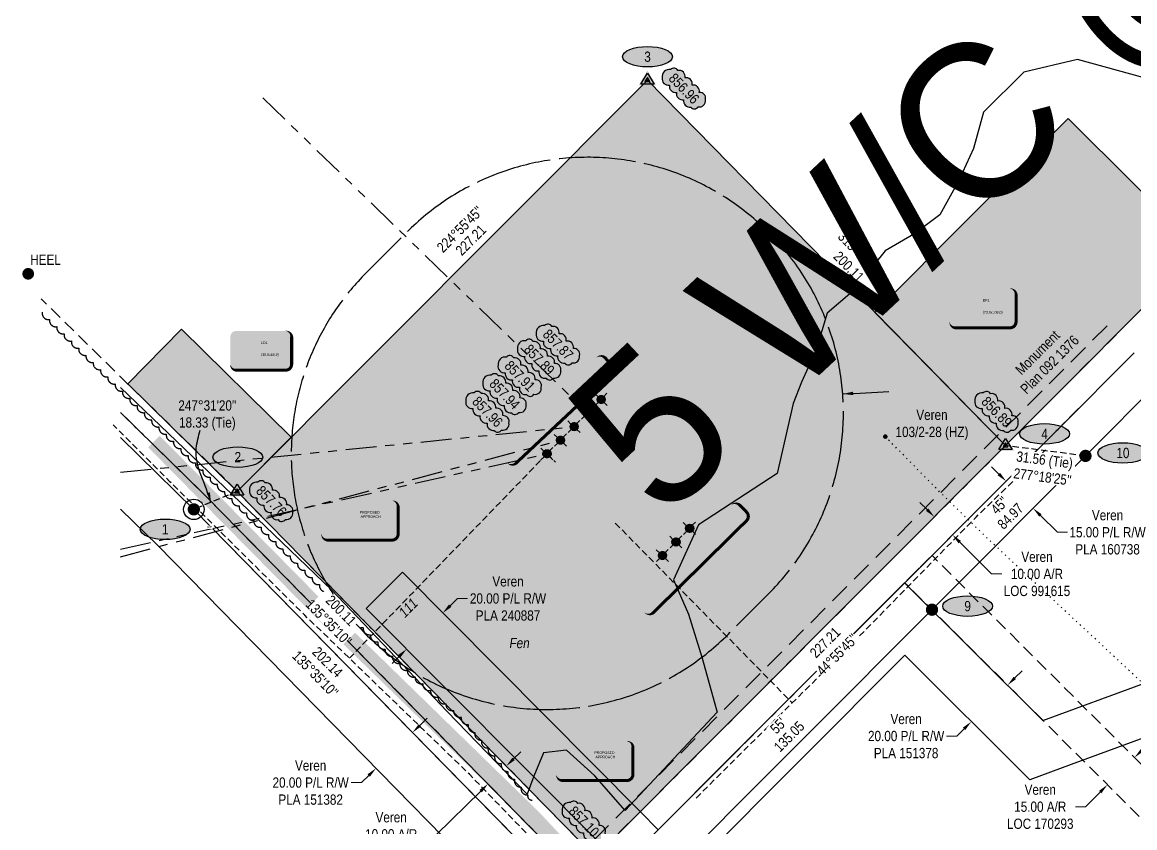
# Model space of a CAD drawing. Extents: x 398369 to 421873, y 6032457 to 6050071.
# Drawn here: x 412308 to 413395, y 6047572 to 6048360 of the extents above; entities that cross this region are included whole.
import ezdxf
from ezdxf.enums import TextEntityAlignment as Align

# ---------------------------------------------------------------- set-up
doc = ezdxf.new("R2018")
doc.units = 0
doc.header["$LTSCALE"] = 5
doc.header["$PDSIZE"] = 0.5
for name, pattern in [('0', [1, 1, 0]), ('foc-ACCESSROAD', [3.75, 2.5, -1.25]), ('foc-BUFFER', [16.75, 15, -1.75]), ('foc-DOT', [1, 0.2, -0.8]), ('foc-DRILLPATH', [14.75, 6, -1.75, 1.75, -1.75, 1.75, -1.75]), ('foc-MONUMENT-BDYS', [6, 4, -2]), ('foc-TIELINE', [1.875, 1.25, -0.625]), ('UG_PIPE', [1.875, 1.25, -0.625])]:
    doc.linetypes.add(name, pattern=pattern)
doc.layers.get('Defpoints').update_dxf_attribs({"color": 9})
for name, color, linetype in [('35', 37, 'Continuous'), ('ABADATA-DRILL', 8, 'foc-DOT'), ('ABADATA-DRILL-T', 8, 'Continuous'), ('AS-PIPE-UG', 44, 'UG_PIPE'), ('AS-ROADS', 254, 'Continuous'), ('AUX-BUFFER', 7, 'foc-BUFFER'), ('C-AR', 13, 'foc-ACCESSROAD'), ('C-RW', 13, 'Continuous'), ('DETAIL-HZ-Existing', 8, 'foc-DOT'), ('F-RW', 190, 'Continuous'), ('L-BD', 7, 'Continuous'), ('L-MON', 1, 'Continuous'), ('L-MON-PLAN', 7, 'foc-MONUMENT-BDYS'), ('L-TIE', 7, 'foc-TIELINE'), ('P-ELEVATION', 7, 'Continuous'), ('P-PDRILLPATH', 12, 'foc-DRILLPATH'), ('P-PROPOSED', 10, 'Continuous'), ('P-PROPOSED-H', 21, 'Continuous'), ('P-TEMP-BLOCKS', 250, 'Continuous'), ('P-TEMP-H', 41, 'Continuous'), ('P-TEMP_BORROW PIT', 46, 'Continuous'), ('P-TEMP_LOG DECK', 46, 'Continuous'), ('T-BUSH', 110, '0'), ('T-TIE', 201, 'foc-TIELINE'), ('WETLAND', 143, 'Continuous'), ('WETLAND-T', 146, 'Continuous')]:
    doc.layers.add(name, color=color, linetype=linetype)
for name, color, linetype, lineweight in [('C-AR-T', 13, 'Continuous', 9), ('C-RW-T', 13, 'Continuous', 9), ('T-TIE-T', 201, 'Continuous', 18)]:
    doc.layers.add(name, color=color, linetype=linetype, lineweight=lineweight)
doc.styles.add('80', font='ARIALN.TTF', dxfattribs={"height": 10})
doc.styles.add('80CG', font='ARIALN.TTF', dxfattribs={"height": 10})
doc.styles.add('80L', font='ARIALN.TTF', dxfattribs={"height": 10})
doc.styles.get("Standard").update_dxf_attribs({"font": 'ARIALN.TTF'})
doc.dimstyles.new('CG2011', dxfattribs={"dimscale": 5, "dimtxt": 9, "dimasz": 2, "dimexe": 0.2, "dimexo": 0.0625, "dimgap": 0.5, "dimtad": 0, "dimtih": 1, "dimtoh": 1, "dimzin": 0, "dimdsep": 46, "dimtxsty": '80CG', "dimcen": 0.1, "dimse1": 1, "dimse2": 1, "dimclrd": 256, "dimclrt": 256, "dimaunit": 1, "dimadec": 4, "dimazin": 0, "dimtfac": 0.06, "dimtofl": 0, "dimtmove": 0, "dimatfit": 1, "dimfxl": 0.2, "dimtolj": 1, "dimtzin": 0, "dimlwd": -1, "dimarcsym": 0})
doc.dimstyles.new('Compass 5 000', dxfattribs={"dimscale": 5, "dimtxt": 9, "dimasz": 2, "dimexe": 0.2, "dimexo": 0.0625, "dimgap": 0.5, "dimtad": 0, "dimtih": 1, "dimtoh": 1, "dimzin": 0, "dimdsep": 46, "dimtxsty": '80CG', "dimcen": 0.1, "dimse1": 1, "dimse2": 1, "dimclrd": 256, "dimclrt": 256, "dimaunit": 1, "dimadec": 4, "dimazin": 0, "dimtfac": 0.06, "dimtofl": 0, "dimtmove": 0, "dimatfit": 1, "dimfxl": 0.2, "dimtolj": 1, "dimtzin": 0, "dimlwd": -1, "dimarcsym": 0})

# ---------------------------------------------------------------- blocks, each defined once
blk = doc.blocks.new('wa')
at = {"layer": 'P-ELEVATION'}
h = blk.add_hatch(color=111, dxfattribs=at)
h.dxf.hatch_style = 1
edge = h.paths.add_edge_path()
edge.add_arc((-17.4, -4.5), 6.1, 215, 325)
edge.add_arc((-7.4, -4.5), 6.1, 215, 325)
edge.add_arc((2.6, -4.5), 6.1, 215, 325)
edge.add_arc((12.7, -4.5), 6.1, 215, 325)
edge.add_arc((18.1, -3.7), 4.32, 263.4336, 373.4336)
edge.add_arc((18.8, 2.3), 6.1, 305, 415)
edge.add_arc((17.5, 4.4), 5.69, 30.6955, 140.6955)
edge.add_arc((8.1, 4.5), 6.1, 35, 145)
edge.add_arc((-1.9, 4.5), 6.1, 35, 145)
edge.add_arc((-11.9, 4.5), 6.1, 35, 145)
edge.add_arc((-18, 3.8), 4.33, 75.4261, 185.4261)
edge.add_arc((-18.4, -2.3), 6.96, 125, 235)
at = {"color": 240, "flags": 128}
blk.add_lwpolyline([(-22.4, -8, 0.520567), (-12.3, -8, 0.520567), (-2.4, -8, 0.520567), (7.6, -8, 0.520567), (17.6, -8, 0.520567), (22.4, -2.7, 0.520567), (22.4, 7.3, 0.520567), (13.1, 8, 0.520567), (3.1, 8, 0.520567), (-6.9, 8, 0.520567), (-16.9, 8, 0.520567), (-22.4, 3.4, 0.520567)], format="xyb", close=True, dxfattribs=at)
at = {"layer": 'P-ELEVATION', "color": 240, "flags": 128}
blk.add_lwpolyline([(0, 0, 12.5, 0, 0), (-12.4, -6.4, 0, 0, 0)], format="xyseb", dxfattribs=at)
at = {"layer": 'P-ELEVATION', "color": 240, "style": '80'}
blk.add_attdef('ELEVATION', text='', height=10, dxfattribs=at).set_placement((0, 0), align=Align.MIDDLE_CENTER)
blk = doc.blocks.new('*U47')
at = {"layer": '35', "color": 3}
blk.add_circle((0, 0), 10, dxfattribs=at)
at = {"layer": '35', "color": 3, "lineweight": 30, "flags": 104}
blk.add_attdef('RP', text='', height=10, dxfattribs=at).set_placement((13.1, -16.2), align=Align.MIDDLE_CENTER)
blk = doc.blocks.new('*U49')
h = blk.add_hatch(color=254)
edge = h.paths.add_edge_path()
edge.add_line((-64, -11.5), (64, -11.5))
edge.add_arc((64, -5.5), 6, 270, 360)
edge.add_line((70, -5.5), (70, 4))
edge.add_arc((64, 4), 6, 0, 90)
edge.add_line((64, 10), (-64, 10))
edge.add_arc((-64, 4), 6, 90, 180)
edge.add_line((-70, 4), (-70, -5.5))
edge.add_arc((-64, -5.5), 6, 180, 270)
at = {"color": 1, "flags": 128}
blk.add_lwpolyline([(-64, -11.5, 3, 3, 0), (64, -11.5, 3, 3, 0.414214), (70, -5.5, 3, 3, 0), (70, 4, 3, 0, 0.414214), (64, 10, 0, 0, 0), (-64, 10, 0, 0, 0.414214), (-70, 4, 0, 0, 0), (-70, -5.5, 0, 3, 0.414214)], format="xyseb", close=True, dxfattribs=at)
blk.add_lwpolyline([(-15.5, -6.4, 0, 10, 0), (0, 0, 5, 5, 0)], format="xyseb", dxfattribs=at)
at = {"color": 1, "lineweight": 30, "flags": 104}
blk.add_attdef('ENTER_TEXT', text='', height=10, dxfattribs=at).set_placement((-0.3, 0), align=Align.MIDDLE_CENTER)
blk = doc.blocks.new('*U50')
h = blk.add_hatch(color=254)
edge = h.paths.add_edge_path()
edge.add_line((-64, -11.5), (64, -11.5))
edge.add_arc((64, -5.5), 6, 270, 360)
edge.add_line((70, -5.5), (70, 4))
edge.add_arc((64, 4), 6, 0, 90)
edge.add_line((64, 10), (-64, 10))
edge.add_arc((-64, 4), 6, 90, 180)
edge.add_line((-70, 4), (-70, -5.5))
edge.add_arc((-64, -5.5), 6, 180, 270)
at = {"color": 1, "flags": 128}
blk.add_lwpolyline([(-64, -11.5, 3, 3, 0), (64, -11.5, 3, 3, 0.414214), (70, -5.5, 3, 3, 0), (70, 4, 3, 0, 0.414214), (64, 10, 0, 0, 0), (-64, 10, 0, 0, 0.414214), (-70, 4, 0, 0, 0), (-70, -5.5, 0, 3, 0.414214)], format="xyseb", close=True, dxfattribs=at)
blk.add_lwpolyline([(-15.1, -4.9, 0, 10, 0), (0, 0, 5, 5, 0)], format="xyseb", dxfattribs=at)
at = {"color": 1, "lineweight": 30, "flags": 104}
blk.add_attdef('ENTER_TEXT', text='', height=10, dxfattribs=at).set_placement((-0.3, 0), align=Align.MIDDLE_CENTER)
blk = doc.blocks.new('we')
at = {"layer": 'P-ELEVATION'}
h = blk.add_hatch(color=111, dxfattribs=at)
h.dxf.hatch_style = 1
edge = h.paths.add_edge_path()
edge.add_ellipse((0, 0), major_axis=(-24.4, 0), ratio=0.410256, start_angle=0, end_angle=360)
at = {"layer": 'P-ELEVATION', "color": 7, "flags": 128}
blk.add_lwpolyline([(0, 0, 12.5, 0, 0), (-12.4, -6.4, 0, 0, 0)], format="xyseb", dxfattribs=at)
at = {"layer": 'P-ELEVATION', "color": 7}
blk.add_ellipse((0, 0), major_axis=(-24.4, 0), ratio=0.410256, dxfattribs=at)
at = {"layer": 'P-ELEVATION', "style": '80'}
blk.add_attdef('ELEVATION', text='', height=10, dxfattribs=at).set_placement((0, 0), align=Align.MIDDLE_CENTER)
blk = doc.blocks.new('*D59')
at = {"layer": 'C-AR-T', "transparency": 16777216}
for p, q in [((413192, 6047883.5), (413184.9, 6047890.5)), ((413223.8, 6047851.7), (413255, 6047820.6)), ((413255, 6047820.6), (413265, 6047820.6))]:
    blk.add_line(p, q, dxfattribs=at)
for points in [[(413193.1, 6047884.6), (413190.8, 6047882.3), (413199, 6047876.4)], [(413225, 6047852.9), (413222.6, 6047850.5), (413216.7, 6047858.8)]]:
    blk.add_solid(points, dxfattribs=at)
at = {"layer": 'Defpoints', "color": 0, "transparency": 16777216}
for p in [(413430.2, 6048108.2), (413447.9, 6048090.6), (413216.7, 6047858.8)]:
    blk.add_point(p, dxfattribs=at)
at = {"layer": 'C-AR-T', "transparency": 16777216, "insert": (413299.3, 6047820.6), "char_height": 10, "attachment_point": 5, "style": '80CG'}
blk.add_mtext('\\A1;Veren\\P10.00 A/R\\PLOC 991615', dxfattribs=at)
blk = doc.blocks.new('*D62')
at = {"layer": 'C-RW-T', "transparency": 16777216}
for p, q in [((412696.1, 6047672.6), (412703.3, 6047679.6)), ((412639, 6047616.6), (412629, 6047616.6)), ((412646.1, 6047623.6), (412639, 6047616.6))]:
    blk.add_line(p, q, dxfattribs=at)
for points in [[(412695, 6047673.8), (412697.3, 6047671.4), (412689, 6047665.6)], [(412645, 6047624.8), (412647.3, 6047622.4), (412653.3, 6047630.6)]]:
    blk.add_solid(points, dxfattribs=at)
at = {"layer": 'Defpoints', "color": 0, "transparency": 16777216}
for p in [(412678.9, 6047675.9), (412643.2, 6047640.9), (412653.3, 6047630.6)]:
    blk.add_point(p, dxfattribs=at)
at = {"layer": 'C-RW-T', "transparency": 16777216, "insert": (412589.4, 6047616.6), "char_height": 10, "attachment_point": 5, "style": '80CG'}
blk.add_mtext('\\A1;Veren\\P20.00 P/L R/W\\PPLA 151382', dxfattribs=at)
blk = doc.blocks.new('*D63')
at = {"layer": 'C-RW-T', "transparency": 16777216}
for p, q in [((413262, 6047918.3), (413254.9, 6047925.4)), ((413302.7, 6047877.7), (413319.2, 6047861.3)), ((413319.2, 6047861.3), (413329.2, 6047861.3))]:
    blk.add_line(p, q, dxfattribs=at)
for points in [[(413263.2, 6047919.5), (413260.8, 6047917.1), (413269.1, 6047911.3)], [(413303.9, 6047878.9), (413301.5, 6047876.6), (413295.6, 6047884.8)]]:
    blk.add_solid(points, dxfattribs=at)
at = {"layer": 'Defpoints', "color": 0, "transparency": 16777216}
for p in [(413475.9, 6048118.6), (413502.4, 6048092.1), (413295.6, 6047884.8)]:
    blk.add_point(p, dxfattribs=at)
at = {"layer": 'C-RW-T', "transparency": 16777216, "insert": (413368.3, 6047861.3), "char_height": 10, "attachment_point": 5, "style": '80CG'}
blk.add_mtext('\\A1;Veren\\P15.00 P/L R/W^JPLA 160738', dxfattribs=at)
blk = doc.blocks.new('TRIA')
blk.add_hatch(color=255).paths.add_polyline_path([(-0.04, 1.52), (-1.47, -0.87), (1.39, -0.87)])
blk = doc.blocks.new('Hybrid_EC')
at = {"color": 251}
for points in [[(-1.3, -0.74), (0, 1.42), (1.3, -0.74)], [(0.47, -0.26), (0, 0.53), (-0.47, -0.26)]]:
    blk.add_lwpolyline(points, close=True, dxfattribs=at)
at = {"layer": 'Defpoints'}
blk.add_circle((0, 0), 0.05, dxfattribs=at)
at = {"xscale": 1.2, "yscale": 1.2, "zscale": 1.2}
blk.add_blockref('TRIA', (0.05, 0.06), dxfattribs=at)
blk = doc.blocks.new('fdia')
at = {"color": 255, "const_width": 1}
blk.add_lwpolyline([(-0.5, 0, 1), (0.5, 0, 1)], format="xyb", close=True, dxfattribs=at)
blk = doc.blocks.new('Fdiaa')
blk.add_blockref('fdia', (0, 0))
blk = doc.blocks.new('fdib')
at = {"color": 1, "const_width": 1.6}
blk.add_lwpolyline([(-0.4, 0, 1), (0.4, 0, 1)], format="xyb", close=True, dxfattribs=at)
at = {"color": 1}
blk.add_circle((0, 0), 0.8, dxfattribs=at)
blk = doc.blocks.new('Fdibb')
blk.add_blockref('fdib', (0, 0))
blk = doc.blocks.new('fdicc')
for name in ['Fdibb', 'Fdiaa']:
    blk.add_blockref(name, (0, 0))
blk = doc.blocks.new('FDI')
blk.add_blockref('fdicc', (0, 0))
blk = doc.blocks.new('*D71')
at = {"layer": 'C-RW-T', "transparency": 16777216}
for p, q in [((413277.7, 6047719), (413284.7, 6047726)), ((413228, 6047669.2), (413220.9, 6047662.1)), ((413220.9, 6047662.1), (413210.9, 6047662.1))]:
    blk.add_line(p, q, dxfattribs=at)
for points in [[(413276.5, 6047720.1), (413278.8, 6047717.8), (413270.6, 6047711.9)], [(413226.8, 6047670.3), (413229.2, 6047668), (413235.1, 6047676.2)]]:
    blk.add_solid(points, dxfattribs=at)
at = {"layer": 'Defpoints', "color": 0, "transparency": 16777216}
for p in [(413267.3, 6047715.1), (413231.8, 6047679.5), (413235.1, 6047676.2)]:
    blk.add_point(p, dxfattribs=at)
at = {"layer": 'C-RW-T', "transparency": 16777216, "insert": (413171.4, 6047662.1), "char_height": 10, "attachment_point": 5, "style": '80CG'}
blk.add_mtext('\\A1;Veren\\P20.00 P/L R/W^JPLA 151378', dxfattribs=at)
blk = doc.blocks.new('plbh')
at = {"layer": 'L-MON'}
h = blk.add_hatch(color=255, dxfattribs=at)
h.dxf.hatch_style = 1
edge = h.paths.add_edge_path()
edge.add_arc((0, 0), 1.16, 0, 360)
h = blk.add_hatch(color=256, dxfattribs=at)
h.dxf.hatch_style = 1
h.paths.add_polyline_path([(-0.96, 0, 1), (0.96, 0, 1)])
h.paths.add_polyline_path([(0.91, 0, -1), (-0.91, 0, -1)], flags=16)
h.paths.add_polyline_path([(0.45, 0, -1), (-0.45, 0, -1)], flags=0)
h = blk.add_hatch(color=256, dxfattribs=at)
h.dxf.hatch_style = 1
h.paths.add_polyline_path([(-0.45, 0, 1), (0.45, 0, 1)])
h.paths.add_polyline_path([(0.4, 0, -1), (-0.4, 0, -1)], flags=16)
at = {"layer": 'L-MON', "color": 240}
for radius in [0.96, 0.91, 0.45, 0.4]:
    blk.add_circle((0, 0), radius, dxfattribs=at)
blk = doc.blocks.new('*U76')
h = blk.add_hatch(color=191)
edge = h.paths.add_edge_path()
edge.add_line((-24, -20), (24, -20))
edge.add_arc((24, -14), 6, 270, 360)
edge.add_line((30, -14), (30, 12.5))
edge.add_arc((24, 12.5), 6, 0, 90)
edge.add_line((24, 18.5), (-24, 18.5))
edge.add_arc((-24, 12.5), 6, 90, 180)
edge.add_line((-30, 12.5), (-30, -14))
edge.add_arc((-24, -14), 6, 180, 270)
at = {"color": 250, "flags": 128}
blk.add_lwpolyline([(-24, -20, 3, 3, 0), (24, -20, 3, 3, 0.414214), (30, -14, 3, 3, 0), (30, 12.5, 3, 0, 0.414214), (24, 18.5, 0, 0, 0), (-24, 18.5, 0, 0, 0.414214), (-30, 12.5, 0, 0, 0), (-30, -14, 0, 3, 0.414214)], format="xyseb", close=True, dxfattribs=at)
at = {"flags": 128}
blk.add_lwpolyline([(-17.8, -12.3, 0, 7.5, 0), (0, 0, 0, 0, 0)], format="xyseb", dxfattribs=at)
at = {"color": 250, "lineweight": 30, "flags": 104}
blk.add_attdef('TEMP_AREA_W1', text='', height=12, dxfattribs=at).set_placement((0, 8.3), align=Align.MIDDLE_CENTER)
blk.add_attdef('ENTER_TEXT', text='', height=9, dxfattribs=at).set_placement((0, -3.5), align=Align.TOP_CENTER)
blk = doc.blocks.new('*U46')
h = blk.add_hatch(color=191)
edge = h.paths.add_edge_path()
edge.add_line((-26.5, -20), (26.5, -20))
edge.add_arc((26.5, -14), 6, 270, 360)
edge.add_line((32.5, -14), (32.5, 12.5))
edge.add_arc((26.5, 12.5), 6, 0, 90)
edge.add_line((26.5, 18.5), (-26.5, 18.5))
edge.add_arc((-26.5, 12.5), 6, 90, 180)
edge.add_line((-32.5, 12.5), (-32.5, -14))
edge.add_arc((-26.5, -14), 6, 180, 270)
at = {"color": 250, "flags": 128}
blk.add_lwpolyline([(-26.5, -20, 3, 3, 0), (26.5, -20, 3, 3, 0.414214), (32.5, -14, 3, 3, 0), (32.5, 12.5, 3, 0, 0.414214), (26.5, 18.5, 0, 0, 0), (-26.5, 18.5, 0, 0, 0.414214), (-32.5, 12.5, 0, 0, 0), (-32.5, -14, 0, 3, 0.414214)], format="xyseb", close=True, dxfattribs=at)
at = {"flags": 128}
blk.add_lwpolyline([(-20.6, -7, 0, 7.5, 0), (0, 0, 0, 0, 0)], format="xyseb", dxfattribs=at)
at = {"color": 250, "lineweight": 30, "flags": 104}
blk.add_attdef('TEMP_AREA_W1', text='', height=12, dxfattribs=at).set_placement((0, 8.3), align=Align.MIDDLE_CENTER)
blk.add_attdef('ENTER_TEXT', text='', height=9, dxfattribs=at).set_placement((0, -3.5), align=Align.TOP_CENTER)
blk = doc.blocks.new('*D78')
at = {"layer": 'C-RW-T', "transparency": 16777216}
for p, q in [((413401.8, 6047648.1), (413408.8, 6047655.2)), ((413361.2, 6047607.4), (413346.8, 6047593)), ((413346.8, 6047593), (413336.8, 6047593))]:
    blk.add_line(p, q, dxfattribs=at)
for points in [[(413400.6, 6047649.3), (413403, 6047647), (413394.7, 6047641.1)], [(413360, 6047608.6), (413362.3, 6047606.2), (413368.2, 6047614.5)]]:
    blk.add_solid(points, dxfattribs=at)
at = {"layer": 'Defpoints', "color": 0, "transparency": 16777216}
for p in [(413400, 6047635.8), (413368.2, 6047614.5), (413373.5, 6047609.2)]:
    blk.add_point(p, dxfattribs=at)
at = {"layer": 'C-RW-T', "transparency": 16777216, "insert": (413302.5, 6047593), "char_height": 10, "attachment_point": 5, "style": '80CG'}
blk.add_mtext('\\A1;Veren\\P15.00 A/R\\PLOC 170293', dxfattribs=at)
blk = doc.blocks.new('*D79')
at = {"layer": 'C-RW-T', "transparency": 16777216}
for p, q in [((412787.7, 6047639.8), (412794.9, 6047646.8)), ((412755.6, 6047608.3), (412712.4, 6047566)), ((412712.4, 6047566), (412702.4, 6047566))]:
    blk.add_line(p, q, dxfattribs=at)
for points in [[(412786.6, 6047641), (412788.9, 6047638.6), (412780.6, 6047632.8)], [(412754.4, 6047609.5), (412756.8, 6047607.1), (412762.7, 6047615.3)]]:
    blk.add_solid(points, dxfattribs=at)
at = {"layer": 'Defpoints', "color": 0, "transparency": 16777216}
for p in [(412785.9, 6047627.3), (412762.7, 6047615.3), (412768.1, 6047609.8)]:
    blk.add_point(p, dxfattribs=at)
at = {"layer": 'C-RW-T', "transparency": 16777216, "insert": (412668.1, 6047566), "char_height": 10, "attachment_point": 5, "style": '80CG'}
blk.add_mtext('\\A1;Veren\\P10.00 A/R\\PLOC 170293', dxfattribs=at)
blk = doc.blocks.new('WC')
at = {"layer": 'L-MON'}
h = blk.add_hatch(color=255, dxfattribs=at)
h.dxf.hatch_style = 1
edge = h.paths.add_edge_path()
edge.add_arc((0, 0), 0.9, 0, 360)
at = {"layer": 'L-MON', "color": 240, "flags": 128}
for points in [[(-0.62, 0.5), (-1.23, 1.12)], [(0.52, 0.61), (1.13, 1.21)], [(-1.18, -1.18), (-0.56, -0.57)], [(1.16, -1.18), (0.56, -0.57)]]:
    blk.add_lwpolyline(points, dxfattribs=at)
at = {"layer": 'L-MON', "color": 240}
for radius in [0.8, 0.373]:
    blk.add_circle((0, 0), radius, dxfattribs=at)
blk = doc.blocks.new('*D85')
at = {"layer": 'C-RW-T', "transparency": 16777216}
for p, q in [((412725.7, 6047789.5), (412732.8, 6047796.6)), ((412732.8, 6047796.6), (412742.8, 6047796.6)), ((412676.1, 6047740.2), (412669, 6047733.1))]:
    blk.add_line(p, q, dxfattribs=at)
for points in [[(412724.5, 6047790.7), (412726.9, 6047788.3), (412718.6, 6047782.5)], [(412674.9, 6047741.4), (412677.2, 6047739), (412683.2, 6047747.2)]]:
    blk.add_solid(points, dxfattribs=at)
at = {"layer": 'Defpoints', "color": 0, "transparency": 16777216}
for p in [(412718.6, 6047782.5), (412743.3, 6047757.6), (412707.8, 6047722.4)]:
    blk.add_point(p, dxfattribs=at)
at = {"layer": 'C-RW-T', "transparency": 16777216, "insert": (412782.3, 6047796.6), "char_height": 10, "attachment_point": 5, "style": '80CG'}
blk.add_mtext('\\A1;Veren\\P20.00 P/L R/W^JPLA 240887', dxfattribs=at)
blk = doc.blocks.new('BH_Existing')
at = {"layer": 'DETAIL-HZ-Existing'}
h = blk.add_hatch(color=256, dxfattribs=at)
h.dxf.hatch_style = 1
edge = h.paths.add_edge_path()
edge.add_arc((0, 0), 0.45, 0, 360)
blk = doc.blocks.new('*U97')
h = blk.add_hatch(color=255)
edge = h.paths.add_edge_path()
edge.add_line((-31.5, -20), (31.5, -20))
edge.add_arc((31.5, -14), 6, 270, 360)
edge.add_line((37.5, -14), (37.5, 12.5))
edge.add_arc((31.5, 12.5), 6, 0, 90)
edge.add_line((31.5, 18.5), (-31.5, 18.5))
edge.add_arc((-31.5, 12.5), 6, 90, 180)
edge.add_line((-37.5, 12.5), (-37.5, -14))
edge.add_arc((-31.5, -14), 6, 180, 270)
at = {"color": 1, "flags": 128}
blk.add_lwpolyline([(-31.5, -20, 3, 3, 0), (31.5, -20, 3, 3, 0.414214), (37.5, -14, 3, 3, 0), (37.5, 12.5, 3, 0, 0.414214), (31.5, 18.5, 0, 0, 0), (-31.5, 18.5, 0, 0, 0.414214), (-37.5, 12.5, 0, 0, 0), (-37.5, -14, 0, 3, 0.414214)], format="xyseb", close=True, dxfattribs=at)
for points in [[(-42.5, -53.5, 0, 7.5, 0), (0, 0, 0, 0, 0)], [(30.1, -16.6, 0, 7.5, 0), (0, 0, 0, 0, 0)]]:
    blk.add_lwpolyline(points, format="xyseb", dxfattribs=at)
at = {"color": 1, "lineweight": 30, "flags": 104}
blk.add_attdef('ENTER_TEXT', text='', height=10, dxfattribs=at).set_placement((0, 0), align=Align.MIDDLE_CENTER)

msp = doc.modelspace()

# ---------------------------------------------------------------- hatches: boundary and pattern name
at = {"layer": 'P-PROPOSED-H'}
h = msp.add_hatch(color=256, dxfattribs=at)
h.dxf.hatch_style = 1
h.paths.add_polyline_path([(413268.488, 6047946.049), (412867.492, 6047544.067), (412517.527, 6047901.265), (412918.522, 6048303.247)])
at = {"layer": 'P-TEMP-H'}
h = msp.add_hatch(color=256, dxfattribs=at)
h.dxf.hatch_style = 1
h.paths.add_polyline_path([(413459.082, 6048137.127), (413268.488, 6047946.049), (413140.814, 6048076.361), (413329.928, 6048265.954)])
h = msp.add_hatch(color=256, dxfattribs=at)
h.dxf.hatch_style = 1
h.paths.add_polyline_path([(412517.527, 6047901.265), (412570.473, 6047954.341), (412463.309, 6048059.887), (412410.703, 6048006.475)])

# ---------------------------------------------------------------- linework, layer by layer
at = {"color": 1, "flags": 128}
msp.add_lwpolyline([(412845.034, 6047625.238, 0, 9.996, 0), (412866.93, 6047638.667, 0, 0, 0)], format="xyseb", dxfattribs=at)
at = {"layer": 'ABADATA-DRILL', "flags": 128}
msp.add_lwpolyline([(413541.949, 6047574.395), (413525.874, 6047591.149), (413492.788, 6047625.916), (413458.892, 6047660.248), (413424.103, 6047693.622), (413389.055, 6047726.502), (413354.005, 6047759.281), (413318.876, 6047791.887), (413283.625, 6047824.62), (413248.899, 6047857.368), (413214.386, 6047890.762), (413187.843, 6047917.377), (413151.108, 6047954.864)], dxfattribs=at)
at = {"layer": 'AS-PIPE-UG', "flags": 128}
for points in [[(412955.629, 6047405.044), (412955.644, 6047405.057), (412862.624, 6047502.682), (412744.642, 6047624.727), (412583.769, 6047780.162), (412451.912, 6047910.797), (412396.339, 6047966.479)], [(412966.194, 6047601.529), (413018.629, 6047653.787), (413110.342, 6047744.042), (413239.822, 6047876.242), (413307.749, 6047941.969)]]:
    msp.add_lwpolyline(points, dxfattribs=at)
at = {"layer": 'AS-ROADS', "const_width": 15.993, "flags": 128}
msp.add_lwpolyline([(412436.279, 6047950.032), (412603.804, 6047780.207), (412806.642, 6047582.494), (412966.449, 6047411.812)], dxfattribs=at)
at = {"layer": 'C-AR'}
msp.add_lwpolyline([(412403.65, 6047978.366), (412487.584, 6047896.119), (412841.547, 6047534.841), (412872.103, 6047539.361), (412505.256, 6047913.789), (412326.019, 6048089.424)], dxfattribs=at)
at = {"layer": 'C-AR', "flags": 128}
for points in [[(413376.594, 6048054.428), (413302.485, 6047980.13), (412837.488, 6047513.989), (412854.978, 6047496.138), (413320.177, 6047962.482), (413394.285, 6048036.784)], [(413467.607, 6047568.322), (413196.714, 6047838.614), (413170.199, 6047812.057), (413305.212, 6047677.344), (413427.049, 6047555.83)]]:
    msp.add_lwpolyline(points, dxfattribs=at)
at = {"layer": 'C-RW', "flags": 128}
for points in [[(413420.824, 6048010.314), (413346.714, 6047936.009), (412923.049, 6047511.302), (412896.512, 6047537.774), (413320.177, 6047962.482), (413394.285, 6048036.784)], [(413719.663, 6047776.528), (413332.628, 6047634.156), (413292.164, 6047619.271), (413170.008, 6047741.155), (412968.032, 6047538.635), (412931.76, 6047502.32), (412896.512, 6047537.774), (413169.914, 6047811.851), (413304.868, 6047677.196), (413702.409, 6047823.433)]]:
    msp.add_lwpolyline(points, dxfattribs=at)
at = {"layer": 'C-RW'}
msp.add_lwpolyline([(412403.65, 6047883.902), (412439.871, 6047848.409), (412951.931, 6047325.767), (412987.631, 6047360.744), (412475.214, 6047883.749), (412403.65, 6047953.876)], dxfattribs=at)
msp.add_lwpolyline([(412928.996, 6047570.56), (412893.841, 6047535.342), (412883.393, 6047545.841), (412876.514, 6047552.763), (412643.642, 6047786.958), (412679.082, 6047822.199), (412911.815, 6047588.149), (412928.996, 6047570.56)], close=True, dxfattribs=at)
at = {"layer": 'F-RW'}
for points in [[(413008.354, 6047364.587), (412487.584, 6047896.119), (412403.65, 6047978.366)], [(412403.65, 6047953.876), (412475.214, 6047883.749), (412995.859, 6047352.345)]]:
    msp.add_lwpolyline(points, dxfattribs=at)
at = {"layer": 'L-MON-PLAN', "flags": 128}
msp.add_lwpolyline([(413367.783, 6048063.216), (413293.657, 6047988.894), (412831.424, 6047525.522)], dxfattribs=at)
at = {"layer": 'L-TIE'}
for p, q in [((413346.714, 6047936.009), (413268.488, 6047946.049)), ((412517.527, 6047901.265), (412475.214, 6047883.749))]:
    msp.add_line(p, q, dxfattribs=at)
at = {"layer": 'P-PDRILLPATH'}
for points in [[(412542.673, 6048286.006), (412860.132, 6047977.921)], [(412403.65, 6047920.042), (412846.895, 6047964.652)], [(412403.65, 6047837.436), (412833.658, 6047951.382)], [(412403.65, 6047844.871), (412820.421, 6047938.112)]]:
    msp.add_lwpolyline(points, dxfattribs=at)
at = {"layer": 'P-PROPOSED'}
msp.add_lwpolyline([(413268.488, 6047946.049), (412867.492, 6047544.067), (412517.527, 6047901.265), (412918.522, 6048303.247)], close=True, dxfattribs=at)
at = {"layer": 'P-TEMP_BORROW PIT', "flags": 128}
msp.add_lwpolyline([(413459.082, 6048137.127), (413268.488, 6047946.049), (413140.814, 6048076.361), (413329.928, 6048265.954)], close=True, dxfattribs=at)
at = {"layer": 'P-TEMP_LOG DECK', "flags": 128}
msp.add_lwpolyline([(412517.527, 6047901.265), (412570.473, 6047954.341), (412463.309, 6048059.887), (412410.703, 6048006.475)], close=True, dxfattribs=at)
at = {"layer": 'T-BUSH', "flags": 128}
msp.add_lwpolyline([(412327.078, 6048076.404, 0.52056705), (412334.21, 6048069.4, 0.52056705), (412341.341, 6048062.396, 0.52056705), (412348.473, 6048055.392, 0.52056705), (412355.604, 6048048.388, 0.52056705), (412362.736, 6048041.384, 0.52056705), (412369.867, 6048034.38, 0.52056705), (412376.999, 6048027.377, 0.52056705), (412384.13, 6048020.373, 0.52056705), (412391.262, 6048013.369, 0.52056705), (412398.393, 6048006.365, 0.52056705), (412405.525, 6047999.361, 0.52056705), (412412.656, 6047992.357, 0.52056705), (412419.788, 6047985.353, 0.52056705), (412426.92, 6047978.349, 0.52056705), (412434.051, 6047971.345, 0.52056705), (412441.183, 6047964.342, 0.52056705), (412448.314, 6047957.338, 0.52056705), (412455.446, 6047950.334, 0.52056705), (412462.577, 6047943.33, 0.52056705), (412469.709, 6047936.326, 0.52056705), (412476.84, 6047929.322, 0.52056705), (412483.972, 6047922.318, 0.52056705), (412491.103, 6047915.314, 0.52056705), (412498.235, 6047908.31, 0.52056705), (412505.367, 6047901.307, 0.52056705), (412512.498, 6047894.303, 0.52056705), (412519.63, 6047887.299, 0.52056705), (412526.761, 6047880.295, 0.52056705), (412533.893, 6047873.291, 0.52056705), (412541.024, 6047866.287, 0.52056705), (412548.156, 6047859.283, 0.52056705), (412555.287, 6047852.279, 0.52056705), (412562.419, 6047845.275, 0.52056705), (412569.55, 6047838.271, 0.52056705), (412576.682, 6047831.268, 0.52056705), (412583.813, 6047824.264, 0.52056705), (412590.945, 6047817.26, 0.52056705), (412598.077, 6047810.256, 0.52056705), (412605.208, 6047803.252, 0.52056705), (412612.34, 6047796.248, 0.52056705), (412619.471, 6047789.244, 0.52056705), (412626.603, 6047782.24, 0.52056705), (412633.734, 6047775.236, 0.52056705), (412640.866, 6047768.233, 0.52056705), (412647.997, 6047761.229, 0.52056705), (412655.129, 6047754.225, 0.52056705), (412662.26, 6047747.221, 0.52056705), (412669.392, 6047740.217, 0.52056705), (412676.524, 6047733.213, 0.52056705), (412683.917, 6047726.493, 0.52056705), (412691.461, 6047719.935, 0.52056705), (412699.004, 6047713.377, 0.52056705), (412706.548, 6047706.819, 0.52056705), (412714.092, 6047700.261, 0.52056705), (412721.635, 6047693.703, 0.52056705), (412729.179, 6047687.145, 0.52056705), (412736.723, 6047680.587, 0.52056705), (412743.595, 6047673.368, 0.52056705), (412750.042, 6047665.729, 0.52056705), (412756.489, 6047658.09, 0.52056705), (412762.936, 6047650.452, 0.52056705), (412769.383, 6047642.813, 0.52056705), (412775.83, 6047635.175, 0.52056705), (412782.277, 6047627.536, 0.52056705), (412788.725, 6047619.897, 0.52056705), (412795.172, 6047612.259, 0.52056705), (412801.619, 6047604.62, 0.52056705), (412805.876, 6047599.576, 0.52056705)], format="xyb", dxfattribs=at)
at = {"layer": 'T-TIE'}
for p, q in [((412820.421, 6047938.112), (412828.649, 6047929.752)), ((412887.167, 6047870.288), (413060.082, 6047694.581))]:
    msp.add_line(p, q, dxfattribs=at)
at = {"layer": 'WETLAND', "flags": 128}
msp.add_lwpolyline([(413404.079, 6048305.563), (413338.908, 6048323.609), (413286.58, 6048311.228), (413247.079, 6048272.141), (413237.327, 6048236.502), (413222.803, 6048205.312), (413204.409, 6048171.786), (413199.303, 6048167.943), (413184.933, 6048157.131), (413179.076, 6048152.724), (413150.97, 6048136.351), (413118.718, 6048096.499), (413094.388, 6048075.528), (413082.676, 6048037.881), (413082.317, 6048036.729), (413069.256, 6048008.065), (413060.864, 6047987.151), (413045.487, 6047918.75), (412968.333, 6047868.607), (412943.956, 6047814.706), (412958.737, 6047781.243), (412972.194, 6047738.19), (412983.801, 6047696.056), (412986.639, 6047685.47), (412896.692, 6047589.425), (412866.728, 6047623.404), (412839.347, 6047648.402), (412817.121, 6047645.756), (412807.596, 6047623.002), (412800.902, 6047605.386), (412722.762, 6047686.159), (412609.754, 6047805.179), (412512.974, 6047898.093), (412403.65, 6048003.049)], dxfattribs=at)

# ---------------------------------------------------------------- block references
ref = msp.add_blockref('*U97', (412637.454, 6047873.709), dxfattribs=dict(xscale=0.99956685, yscale=0.99956685, zscale=0.99956685))
lines = msp.add_mtext('PROPOSED\\P APPROACH', dxfattribs={"color": 1, "insert": (412637.328, 6047882.124), "char_height": 2.5, "attachment_point": 1})
ref.add_attrib('ENTER_TEXT', '', (412637.328, 6047882.124), dxfattribs={"flags": 104}).embed_mtext(lines)
ref = msp.add_blockref('*U97', (412866.93, 6047638.667), dxfattribs=dict(xscale=0.99956685, yscale=0.99956685, zscale=0.99956685))
lines = msp.add_mtext('PROPOSED\\P APPROACH', dxfattribs={"color": 1, "insert": (412866.804, 6047647.082), "char_height": 2.5, "attachment_point": 1})
ref.add_attrib('ENTER_TEXT', '', (412866.804, 6047647.082), dxfattribs={"flags": 104}).embed_mtext(lines)
at = {"layer": 'ABADATA-DRILL-T', "xscale": 4.997834250000015, "yscale": 4.997834250000015, "zscale": 4.997834250000015}
msp.add_blockref('BH_Existing', (413151.108, 6047954.864), dxfattribs=at)
at = {"layer": 'L-BD', "xscale": 0.99956685, "yscale": 0.99956685, "zscale": 0.99956685}
for p, values in [((412918.641, 6048326.285), {'ELEVATION': '3'}), ((412518.215, 6047934.839), {'ELEVATION': '2'}), ((413383.297, 6047938.878), {'ELEVATION': '10'}), ((412447.193, 6047864.251), {'ELEVATION': '1'}), ((413231.524, 6047789.133), {'ELEVATION': '9'})]:
    msp.add_blockref('we', p, dxfattribs=at).add_auto_attribs(values)
at = {"layer": 'L-BD'}
ref = msp.add_blockref('*U47', (412475.214, 6047883.749), dxfattribs=dict(at, xscale=0.99956685, yscale=0.99956685, zscale=0.99956685))
lines = msp.add_mtext('RP', dxfattribs={"layer": '35', "color": 3, "insert": (412488.331, 6047867.575), "char_height": 2.5, "attachment_point": 1, "bg_fill": 3, "box_fill_scale": 1.15, "bg_fill_color": 256, "bg_fill_transparency": 0})
ref.add_attrib('RP', '', (412488.331, 6047867.575), dxfattribs={"flags": 104}).embed_mtext(lines)
at = {"layer": 'L-BD', "color": 6, "xscale": 0.99956685, "yscale": 0.99956685, "zscale": 0.99956685, "rotation": 44.61953193470824}
msp.add_blockref('*U50', (412961.778, 6047835.884), dxfattribs=at)
at = {"layer": 'L-MON'}
for name, p, xscale, yscale, zscale in [('Hybrid_EC', (412918.522, 6048303.247), 4.997834250000043, 4.997834250000043, 4.997834250000043), ('plbh', (412313.314, 6048114.025), 4.997834250000042, 4.997834250000042, 4.997834250000042), ('Hybrid_EC', (412517.527, 6047901.265), 4.997834250000043, 4.997834250000043, 4.997834250000043), ('FDI', (412475.214, 6047883.749), 4.997834250000043, 4.997834250000043, 4.997834250000043), ('FDI', (413196.709, 6047785.634), 4.997834250000043, 4.997834250000043, 4.997834250000043)]:
    msp.add_blockref(name, p, dxfattribs=dict(at, xscale=xscale, yscale=yscale, zscale=zscale))
at = {"layer": 'L-MON', "color": 6, "xscale": 4.997834250000023, "yscale": 4.997834250000023, "zscale": 4.997834250000023}
for p in [(412873.369, 6047991.191), (412860.132, 6047977.921), (412846.895, 6047964.652), (412833.658, 6047951.382), (412820.421, 6047938.112), (412959.773, 6047865.152), (412946.536, 6047851.883), (412933.299, 6047838.613)]:
    msp.add_blockref('WC', p, dxfattribs=at)
at = {"layer": 'P-ELEVATION', "rotation": 314.2241514200101}
for p, values in [((412954.38, 6048295.197), {'ELEVATION': '856.96'}), ((412831.302, 6048044.929), {'ELEVATION': '857.87'}), ((412812.925, 6048030.107), {'ELEVATION': '857.89'}), ((412793.949, 6048014.144), {'ELEVATION': '857.91'}), ((412779.085, 6047996.465), {'ELEVATION': '857.94'}), ((412762.364, 6047979.187), {'ELEVATION': '857.96'}), ((413259.994, 6047979.113), {'ELEVATION': '856.89'}), ((412551.083, 6047891.873), {'ELEVATION': '857.76'}), ((412856.544, 6047578.615), {'ELEVATION': '857.10'})]:
    msp.add_blockref('wa', p, dxfattribs=at).add_auto_attribs(values)
at = {"layer": 'P-TEMP-BLOCKS', "color": 3}
ref = msp.add_blockref('*U46', (413246.35, 6048081.178), dxfattribs=dict(at, xscale=0.99956685, yscale=0.99956685, zscale=0.99956685))
lines = msp.add_mtext('BP1', dxfattribs={"layer": '0', "color": 250, "insert": (413246.35, 6048089.439), "char_height": 2.5, "attachment_point": 1})
ref.add_attrib('TEMP_AREA_W1', '', (413246.35, 6048089.439), dxfattribs={"flags": 104}).embed_mtext(lines)
lines = msp.add_mtext('(73.0x108.0)', dxfattribs={"layer": '0', "color": 250, "insert": (413246.353, 6048077.709), "char_height": 2.5, "attachment_point": 1})
ref.add_attrib('ENTER_TEXT', '', (413246.353, 6048077.709), dxfattribs={"flags": 104}).embed_mtext(lines)
at = {"layer": 'P-TEMP-BLOCKS'}
ref = msp.add_blockref('*U76', (412540.857, 6048039.768), dxfattribs=dict(at, xscale=0.99956685, yscale=0.99956685, zscale=0.99956685))
lines = msp.add_mtext('LD1', dxfattribs={"layer": '0', "color": 250, "insert": (412540.857, 6048048.03), "char_height": 2.5, "attachment_point": 1})
ref.add_attrib('TEMP_AREA_W1', '', (412540.857, 6048048.03), dxfattribs={"flags": 104}).embed_mtext(lines)
lines = msp.add_mtext('(30.0x60.0)', dxfattribs={"layer": '0', "color": 250, "insert": (412540.86, 6048036.3), "char_height": 2.5, "attachment_point": 1})
ref.add_attrib('ENTER_TEXT', '', (412540.86, 6048036.3), dxfattribs={"flags": 104}).embed_mtext(lines)

# ---------------------------------------------------------------- texts
at = {"color": 14, "insert": (412330.295, 6048127.8), "char_height": 9.9957, "attachment_point": 5, "style": '80L'}
msp.add_mtext_dynamic_manual_height_columns('\\pxqc;HEEL', width=19.07845, gutter_width=47.521, heights=[0], dxfattribs=at)
at = {"layer": 'ABADATA-DRILL-T', "insert": (413161.312, 6047981.128), "char_height": 9.99567, "attachment_point": 1, "style": '80L'}
msp.add_mtext_dynamic_manual_height_columns('\\pxqc;Veren\\P103/2-28 (HZ)', width=70.70709, gutter_width=50.022, heights=[0], dxfattribs=at)
at = {"layer": 'L-BD', "style": '80L'}
for s, height, p in [("224°55'45''", 9.99567, (412735.29, 6048157.686)), ('227.21', 9.9957, (412745.905, 6048147.097))]:
    msp.add_text(s, height=height, rotation=45.0704, dxfattribs=at).set_placement(p, align=Align.MIDDLE)
at = {"layer": 'L-BD', "insert": (413296.328, 6048040.637), "char_height": 9.99567, "width": 73.41744, "attachment_point": 2, "rotation": 45.0418, "style": '80L', "bg_fill": 1, "box_fill_scale": 1.15, "bg_fill_color": 41, "bg_fill_transparency": 0}
msp.add_mtext('Monument \\PPlan 092 1376', dxfattribs=at)
at = {"layer": 'L-BD', "insert": (412488.441, 6047990.348), "char_height": 9.99567, "width": 56.33799, "attachment_point": 2, "style": '80L', "bg_fill": 1, "box_fill_scale": 1, "bg_fill_color": 41, "bg_fill_transparency": 0}
msp.add_mtext("247°31'20'' 18.33 (Tie)", dxfattribs=at)
at = {"layer": 'L-BD', "insert": (412609.485, 6047737.967), "char_height": 9.99567, "width": 123.94757, "attachment_point": 2, "rotation": 314.4141, "style": '80L'}
msp.add_mtext("202.14\\P135°35'10'' ", dxfattribs=at)
at = {"layer": 'T-TIE-T', "insert": (412674.515, 6047784.267), "char_height": 9.99567, "attachment_point": 1, "rotation": 45.517392, "style": '80L'}
msp.add_mtext('{\\fArial Narrow|b0|i1|c0|p34;111}', dxfattribs=at)
at = {"layer": 'WETLAND-T', "insert": (412783.718, 6047758.07), "char_height": 10, "attachment_point": 1, "style": '80L'}
msp.add_mtext_dynamic_manual_height_columns('{\\fArial Narrow|b0|i1|c0|p34;Fen}', width=54.94172, gutter_width=50.022, heights=[0], dxfattribs=at)

# ---------------------------------------------------------------- dimensions: what is measured, and where the dimension line sits
at = {"layer": 'C-RW-T'}
dim = msp.add_linear_dim(base=(412718.594, 6047782.463), p1=(412707.837, 6047722.398), p2=(412743.278, 6047757.639), angle=44.838338, text='Veren\\P20.00 P/L R/W^JPLA 240887', dimstyle='Compass 5 000', dxfattribs=at)
dim.commit()
dim.dimension.update_dxf_attribs({"geometry": '*D85', "text_midpoint": (412782.315, 6047796.565), "dimtype": 161})
dim = msp.add_aligned_dim(p1=(413267.339, 6047715.133), p2=(413231.793, 6047679.508), distance=4.612, text='Veren\\P20.00 P/L R/W^JPLA 151378', dimstyle='Compass 5 000', dxfattribs=at)
dim.commit()
dim.dimension.update_dxf_attribs({"geometry": '*D71', "text_midpoint": (413171.392, 6047662.092)})
at = {"layer": 'C-RW-T', "color": 3}
dim = msp.add_aligned_dim(p1=(412678.874, 6047675.881), p2=(412643.175, 6047640.904), distance=14.432, text='Veren\\P20.00 P/L R/W\\PPLA 151382', dimstyle='Compass 5 000', dxfattribs=at)
dim.commit()
dim.dimension.update_dxf_attribs({"geometry": '*D62', "text_midpoint": (412589.45, 6047616.598)})
at = {"layer": 'C-RW-T', "color": 5}
for base, p1, p2, angle, text, picture, middle in [((412762.743, 6047615.274), (412785.922, 6047627.323), (412768.073, 6047609.834), 224.414081, 'Veren\\P10.00 A/R\\PLOC 170293', '*D79', (412668.135, 6047565.986)), ((413368.228, 6047614.495), (413400.01, 6047635.769), (413373.524, 6047609.213), 225.076003, 'Veren\\P15.00 A/R\\PLOC 170293', '*D78', (413302.504, 6047593.015))]:
    dim = msp.add_linear_dim(base=base, p1=p1, p2=p2, angle=angle, text=text, dimstyle='Compass 5 000', dxfattribs=at)
    dim.commit()
    dim.dimension.update_dxf_attribs({"geometry": picture, "text_midpoint": middle, "dimtype": 161})

# ---------------------------------------------------------------- leaders
at = {"layer": 'AUX-BUFFER', "path_type": 1}
msp.add_leader([(413109.435, 6047996.585), (413154.563, 6047998.946)], dimstyle='CG2011', override={"dimasz": 2, "dimgap": 0.5, "dimtad": 0}, dxfattribs=at)
at = {"layer": 'L-BD', "path_type": 1}
msp.add_leader([(412491.978, 6047890.319), (412477.559, 6047943.44), (412481.268, 6047961.172)], dimstyle='Compass 5 000', override={"dimgap": 0.5, "dimtad": 0}, dxfattribs=at)

# ---------------------------------------------------------------- next in the draw order: texts
at = {"layer": 'L-BD', "char_height": 9.99567, "attachment_point": 2, "style": '80L', "bg_fill": 3, "box_fill_scale": 1.15, "bg_fill_color": 256, "bg_fill_true_color": 256, "bg_fill_transparency": 0}
for s, insert, width, rotation in [("315°35'10'' 200.11", (413130.915, 6048136.204), 49.57903, 314.4141), ("31.56 (Tie) 277°18'25''", (413307.429, 6047937.106), 57.5866, 352.6865), ("227.21 44°55'45''", (413088.686, 6047757.157), 47.92512, 45.0704)]:
    msp.add_mtext(s, dxfattribs=dict(at, insert=insert, width=width, rotation=rotation))
at = {"layer": 'L-BD', "char_height": 9.9957, "attachment_point": 2, "rotation": 45.0706, "line_spacing_factor": 0.9, "style": '80L', "bg_fill": 3, "box_fill_scale": 1.15, "bg_fill_color": 256, "bg_fill_true_color": 256, "bg_fill_transparency": 0}
for s, insert, width in [("45''\\P84.97", (413259.147, 6047891.184), 15.69804), ("55'\\P135.05", (413042.834, 6047675.821), 17.32421)]:
    msp.add_mtext(s, dxfattribs=dict(at, insert=insert, width=width))
at = {"layer": 'L-BD', "insert": (412622.671, 6047788.316), "char_height": 9.99567, "width": 50.11452, "attachment_point": 2, "rotation": 314.4141, "style": '80L', "bg_fill": 3, "box_fill_scale": 1, "bg_fill_color": 256, "bg_fill_transparency": 0}
msp.add_mtext("200.11 135°35'10''", dxfattribs=at)

# ---------------------------------------------------------------- next in the draw order: linework, layer by layer
at = {"layer": 'AUX-BUFFER', "color": 251, "linetype": 'foc-BUFFER', "flags": 128}
msp.add_lwpolyline([(412634.002, 6047771.535, 0.43112162), (412997.415, 6047761.553), (413037.126, 6047801.362, 1), (412683.138, 6048154.481), (412643.427, 6048114.672, 0.3553876), (412611.538, 6047800.752, 0.3553876)], format="xyb", dxfattribs=at)
at = {"layer": 'T-TIE'}
msp.add_line((412820.421, 6047938.112), (412627.233, 6047738.167), dxfattribs=at)

# ---------------------------------------------------------------- next in the draw order: block references
at = {"layer": 'L-BD', "color": 6}
ref = msp.add_blockref('*U49', (412828.911, 6047981.064), dxfattribs=dict(at, xscale=0.99956685, yscale=0.99956685, zscale=0.99956685, rotation=43.17051795348849))
lines = msp.add_mtext('5 W/C @ 7.5m SPACING', dxfattribs={"layer": '0', "color": 1, "insert": (412828.911, 6047981.064), "char_height": 151.59449, "attachment_point": 1, "rotation": 43.170518})
ref.add_attrib('ENTER_TEXT', '', (412828.911, 6047981.064), dxfattribs={"flags": 10}).embed_mtext(lines)
at = {"layer": 'L-BD', "xscale": 0.99956685, "yscale": 0.99956685, "zscale": 0.99956685}
msp.add_blockref('we', (413306.72, 6047957.562), dxfattribs=at).add_auto_attribs({'ELEVATION': '4'})
at = {"layer": 'L-MON', "xscale": 4.997834250000043, "yscale": 4.997834250000043, "zscale": 4.997834250000043}
for name, p in [('Hybrid_EC', (413268.488, 6047946.049)), ('FDI', (413346.714, 6047936.009))]:
    msp.add_blockref(name, p, dxfattribs=at)

# ---------------------------------------------------------------- next in the draw order: dimensions: what is measured, and where the dimension line sits
at = {"layer": 'C-AR-T'}
dim = msp.add_linear_dim(base=(413216.723, 6047858.757), p1=(413430.237, 6048108.209), p2=(413447.926, 6048090.566), angle=315.075, text='Veren\\P10.00 A/R\\PLOC 991615', dimstyle='Compass 5 000', dxfattribs=at)
dim.commit()
dim.dimension.update_dxf_attribs({"geometry": '*D59', "text_midpoint": (413299.346, 6047820.57), "dimtype": 161})
at = {"layer": 'C-RW-T'}
dim = msp.add_linear_dim(base=(413295.632, 6047884.793), p1=(413475.877, 6048118.59), p2=(413502.417, 6048092.12), angle=315.075, text='Veren\\P15.00 P/L R/W^JPLA 160738', dimstyle='Compass 5 000', dxfattribs=at)
dim.commit()
dim.dimension.update_dxf_attribs({"geometry": '*D63', "text_midpoint": (413368.254, 6047861.318), "dimtype": 161})

doc.saveas('drawing.dxf')
